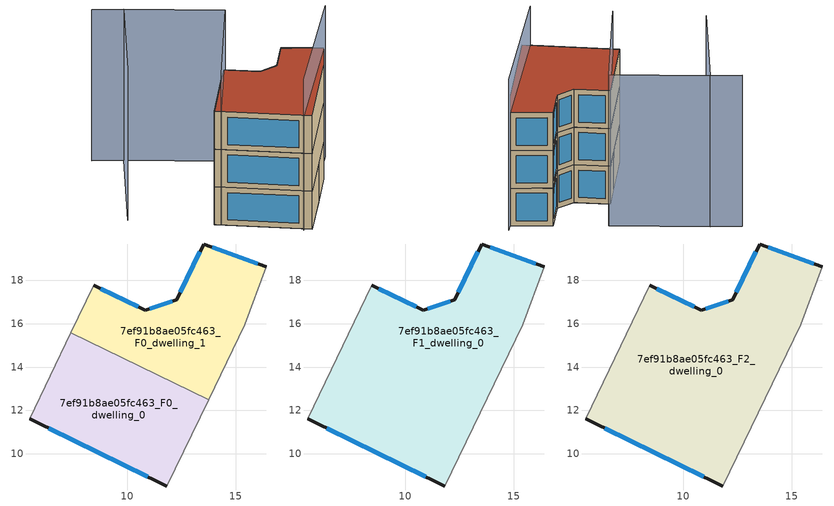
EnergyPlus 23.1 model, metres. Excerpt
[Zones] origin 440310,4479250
7ef91b8ae05fc463_F0_dwelling_0
 floor ground (EU_floor_Construction): 11.8,8.51 13.74,12.49 7.4,15.58 5.49,11.61 z0
 wall outside (EU_wall_Construction): 11.8,8.51 5.49,11.61 z0:3
 wall adiabatic (EU_wall_Construction): 13.74,12.49 11.8,8.51 / 5.49,11.61 7.4,15.58 z0:3
 wall to 7ef91b8ae05fc463_F0_dwelling_1 (EU_wall_Construction): 7.4,15.58 13.74,12.49 z0:3
 window (EU_Window_Construction): 10.93,8.94 6.37,11.18 z0.42:2.58
7ef91b8ae05fc463_F0_dwelling_1
 floor ground (EU_floor_Construction): 13.74,12.49 15.42,15.94 16.4,18.63 13.51,19.68 12.27,17.1 10.83,16.61 8.44,17.76 7.4,15.58 z0
 wall outside (EU_wall_Construction): 8.44,17.76 10.83,16.61 12.27,17.1 13.51,19.68 16.4,18.63 z0:3
 wall adiabatic (EU_wall_Construction): 16.4,18.63 15.42,15.94 13.74,12.49 / 7.4,15.58 8.44,17.76 z0:3
 window (EU_Window_Construction): 13.91,19.53 16,18.78 / 8.77,17.6 10.49,16.77 / 11.03,16.68 12.07,17.03 / 12.44,17.46 13.34,19.32 z0.42:2.58
7ef91b8ae05fc463_F1_dwelling_0
 floor to 7ef91b8ae05fc463_F0_dwelling_0 (EU_floor_Construction): 11.8,8.51 13.74,12.49 7.4,15.58 5.49,11.61 z3
 floor to 7ef91b8ae05fc463_F0_dwelling_1 (EU_floor_Construction): 13.74,12.49 15.42,15.94 16.4,18.63 13.51,19.68 12.27,17.1 10.82,16.61 8.44,17.76 7.4,15.58 z3
 wall outside (EU_wall_Construction): 11.8,8.51 5.49,11.61 / 8.44,17.76 10.83,16.61 12.27,17.1 13.51,19.68 16.4,18.63 z3:6
 wall adiabatic (EU_wall_Construction): 16.4,18.63 15.42,15.94 11.8,8.51 / 5.49,11.61 8.44,17.76 z3:6
 window (EU_Window_Construction): 13.91,19.53 16,18.78 / 10.93,8.94 6.37,11.18 / 8.77,17.6 10.49,16.77 / 11.03,16.68 12.07,17.03 / 12.44,17.46 13.34,19.32 z3.42:5.58
7ef91b8ae05fc463_F2_dwelling_0
 floor to 7ef91b8ae05fc463_F1_dwelling_0 (EU_floor_Construction): 11.8,8.51 15.42,15.94 16.4,18.63 13.51,19.68 12.27,17.1 10.82,16.61 8.44,17.76 5.49,11.61 z6
 wall outside (EU_wall_Construction): 11.8,8.51 5.49,11.61 / 8.44,17.76 10.83,16.61 12.27,17.1 13.51,19.68 16.4,18.63 z6:9
 wall adiabatic (EU_wall_Construction): 16.4,18.63 15.42,15.94 11.8,8.51 / 5.49,11.61 8.44,17.76 z6:9
 window (EU_Window_Construction): 13.91,19.53 16,18.78 / 10.93,8.94 6.37,11.18 / 8.77,17.6 10.49,16.77 / 11.03,16.68 12.07,17.03 / 12.44,17.46 13.34,19.32 z6.42:8.58
 roof outside (EU_roof_Construction): 16.4,18.63 15.42,15.94 11.8,8.51 5.49,11.61 8.44,17.76 10.83,16.61 12.27,17.1 13.51,19.68 z9
shading: 11.17,8.59 16.71,19.21 / 0.88,24.41 3.04,23.69 / 3.04,23.69 9.76,20.99 / 9.76,20.99 5.93,11.44 / 3.04,23.69 -0.06,14.39 z0:12
[Building]
EU S2 Campaign: North Axis=0; Terrain=City; Solar Distribution=FullExterior
[Site:Location]
Madrid: Latitude=40.5; Longitude=-3.5; Time Zone=1; Elevation=609
[SizingPeriod:WeatherFileDays]
AnnualSizingPeriod: Begin Month=1; Begin Day of Month=1; End Month=12; End Day of Month=31; Day of Week for Start Day=Monday; Use Weather File Daylight Saving Period=No; Use Weather File Rain and Snow Indicators=No
[MATERIAL]
EU_InternalMass_Material: Roughness=MediumRough; Thickness=0.1; Conductivity=1; Density=1800; Specific Heat=900; Thermal Absorptance=0.9; Solar Absorptance=0.7; Visible Absorptance=0.7
[MATERIAL:NOMASS] Roughness=MediumRough; Thermal Absorptance=0.9; Solar Absorptance=0.7; Visible Absorptance=0.7
Name | Thermal Resistance
EU_wall_NoMass | 1.60022
EU_roof_NoMass | 1.57597
EU_floor_NoMass | 0.470652
[WINDOWMATERIAL:SIMPLEGLAZINGSYSTEM]
EU_Window_SimpleGlazing: UFactor=3.28802; Solar Heat Gain Coefficient=0.85; Visible Transmittance=0.85
[CONSTRUCTION]
EU_wall_Construction: EU_wall_NoMass
EU_roof_Construction: EU_roof_NoMass
EU_floor_Construction: EU_floor_NoMass
EU_InternalMass_Construction: EU_InternalMass_Material
EU_Window_Construction: EU_Window_SimpleGlazing
[ZONE] Type=1; Multiplier=1; Ceiling Height=autocalculate; Floor Area=autocalculate; Part of Total Floor Area=Yes
Name | Volume
7ef91b8ae05fc463_F0_dwelling_0 | 93.2029
7ef91b8ae05fc463_F1_dwelling_0 | 186.405
7ef91b8ae05fc463_F2_dwelling_0 | 186.41
7ef91b8ae05fc463_F0_dwelling_1 | 93.2051
[INTERNALMASS] Construction=EU_InternalMass_Construction
Name | Zone or ZoneList | Surface Area
7ef91b8ae05fc463_F0_dwelling_0_EU_InternalMass | 7ef91b8ae05fc463_F0_dwelling_0 | 31.0677
7ef91b8ae05fc463_F0_dwelling_1_EU_InternalMass | 7ef91b8ae05fc463_F0_dwelling_1 | 31.0682
7ef91b8ae05fc463_F1_dwelling_0_EU_InternalMass | 7ef91b8ae05fc463_F1_dwelling_0 | 62.1366
7ef91b8ae05fc463_F2_dwelling_0_EU_InternalMass | 7ef91b8ae05fc463_F2_dwelling_0 | 62.1366
[OTHEREQUIPMENT] Fuel Type=Electricity; Design Level Calculation Method=Watts/Area; Power per Zone Floor Area=1; Fraction Latent=0; Fraction Radiant=0; Fraction Lost=0; Carbon Dioxide Generation Rate=0; EndUse Subcategory=EU_Step8_InternalGains
Name | Zone or ZoneList or Space or SpaceList | Schedule
EU_Step8_InternalGain_7ef91b8ae05fc463_F0_dwelling_0_f000 | 7ef91b8ae05fc463_F0_dwelling_0 | EU_Step8_GainSchedule_7ef91b8ae05fc463_F0_dwelling_0_f000
EU_Step8_InternalGain_7ef91b8ae05fc463_F0_dwelling_1_f000 | 7ef91b8ae05fc463_F0_dwelling_1 | EU_Step8_GainSchedule_7ef91b8ae05fc463_F0_dwelling_1_f000
EU_Step8_InternalGain_7ef91b8ae05fc463_F1_dwelling_0_f000 | 7ef91b8ae05fc463_F1_dwelling_0 | EU_Step8_GainSchedule_7ef91b8ae05fc463_F1_dwelling_0_f000
EU_Step8_InternalGain_7ef91b8ae05fc463_F2_dwelling_0_f000 | 7ef91b8ae05fc463_F2_dwelling_0 | EU_Step8_GainSchedule_7ef91b8ae05fc463_F2_dwelling_0_f000
[ZONEVENTILATION:DESIGNFLOWRATE] Schedule=EU_AlwaysOn; Design Flow Rate Calculation Method=AirChanges/Hour; Air Changes per Hour=0.480704; Ventilation Type=Natural; Fan Pressure Rise=0; Fan Total Efficiency=1; Constant Term Coefficient=1; Temperature Term Coefficient=0; Velocity Term Coefficient=0; Velocity Squared Term Coefficient=0; Minimum Indoor Temperature=-100; Maximum Indoor Temperature=100; Delta Temperature=-100; Minimum Outdoor Temperature=-100; Maximum Outdoor Temperature=100; Maximum Wind Speed=40
Name | Zone or ZoneList or Space or SpaceList
EU_ConstantAir_7ef91b8ae05fc463_F0_dwelling_0 | 7ef91b8ae05fc463_F0_dwelling_0
EU_ConstantAir_7ef91b8ae05fc463_F0_dwelling_1 | 7ef91b8ae05fc463_F0_dwelling_1
EU_ConstantAir_7ef91b8ae05fc463_F1_dwelling_0 | 7ef91b8ae05fc463_F1_dwelling_0
EU_ConstantAir_7ef91b8ae05fc463_F2_dwelling_0 | 7ef91b8ae05fc463_F2_dwelling_0
[HVACTEMPLATE:THERMOSTAT] Constant Heating Setpoint=20; Constant Cooling Setpoint=50
EU_HeatOnly_7ef91b8ae05fc463_F0_dwelling_0; EU_HeatOnly_7ef91b8ae05fc463_F0_dwelling_1; EU_HeatOnly_7ef91b8ae05fc463_F1_dwelling_0; EU_HeatOnly_7ef91b8ae05fc463_F2_dwelling_0
[HVACTEMPLATE:ZONE:IDEALLOADSAIRSYSTEM] System Availability Schedule=EU_AlwaysOn; Maximum Heating Supply Air Temperature=50; Minimum Cooling Supply Air Temperature=13; Maximum Heating Supply Air Humidity Ratio=0.0156; Minimum Cooling Supply Air Humidity Ratio=0.0077; Heating Limit=NoLimit; Cooling Limit=NoLimit; Heating Availability Schedule=EU_AlwaysOn; Cooling Availability Schedule=EU_CoolingOff; Dehumidification Control Type=ConstantSensibleHeatRatio; Cooling Sensible Heat Ratio=0.7; Dehumidification Setpoint=60; Humidification Control Type=None; Humidification Setpoint=30; Outdoor Air Method=None; Outdoor Air Flow Rate per Person=0.00944; Outdoor Air Flow Rate per Zone Floor Area=0; Outdoor Air Flow Rate per Zone=0; Demand Controlled Ventilation Type=None; Outdoor Air Economizer Type=NoEconomizer; Heat Recovery Type=None; Sensible Heat Recovery Effectiveness=0.7; Latent Heat Recovery Effectiveness=0.65
Name | Template Thermostat
7ef91b8ae05fc463_F0_dwelling_0 | EU_HeatOnly_7ef91b8ae05fc463_F0_dwelling_0
7ef91b8ae05fc463_F0_dwelling_1 | EU_HeatOnly_7ef91b8ae05fc463_F0_dwelling_1
7ef91b8ae05fc463_F1_dwelling_0 | EU_HeatOnly_7ef91b8ae05fc463_F1_dwelling_0
7ef91b8ae05fc463_F2_dwelling_0 | EU_HeatOnly_7ef91b8ae05fc463_F2_dwelling_0
[SIZING:ZONE] Zone Cooling Design Supply Air Temperature Input Method=SupplyAirTemperature; Zone Cooling Design Supply Air Temperature=13; Zone Heating Design Supply Air Temperature Input Method=SupplyAirTemperature; Zone Heating Design Supply Air Temperature=50; Zone Cooling Design Supply Air Humidity Ratio=0.008; Zone Heating Design Supply Air Humidity Ratio=0.008; Cooling Design Air Flow Method=DesignDay; Cooling Design Air Flow Rate=0; Cooling Minimum Air Flow per Zone Floor Area=0.000762; Cooling Minimum Air Flow=0; Cooling Minimum Air Flow Fraction=0.2; Heating Design Air Flow Method=DesignDay; Heating Design Air Flow Rate=0; Heating Maximum Air Flow per Zone Floor Area=0.002032; Heating Maximum Air Flow=0.141576; Heating Maximum Air Flow Fraction=0.3; Account for Dedicated Outdoor Air System=No; Dedicated Outdoor Air System Control Strategy=NeutralSupplyAir; Dedicated Outdoor Air Low Setpoint Temperature for Design=autosize; Dedicated Outdoor Air High Setpoint Temperature for Design=autosize; Zone Load Sizing Method=Sensible Load Only No Latent Load; Zone Latent Cooling Design Supply Air Humidity Ratio Input Method=HumidityRatioDifference; Zone Cooling Design Supply Air Humidity Ratio Difference=0.005; Zone Latent Heating Design Supply Air Humidity Ratio Input Method=HumidityRatioDifference; Zone Humidification Design Supply Air Humidity Ratio Difference=0.005
7ef91b8ae05fc463_F0_dwelling_0; 7ef91b8ae05fc463_F0_dwelling_1; 7ef91b8ae05fc463_F1_dwelling_0; 7ef91b8ae05fc463_F2_dwelling_0
[SCHEDULE:CONSTANT]
Name | Hourly Value
EU_AlwaysOn | 1
EU_CoolingOff | 0
[SCHEDULE:FILE] Column Number=1; Rows to Skip at Top=0; Number of Hours of Data=8760; Column Separator=Comma; Interpolate to Timestep=No; Minutes per Item=60; Adjust Schedule for Daylight Savings=Yes
Name | File
EU_Step8_GainSchedule_7ef91b8ae05fc463_F0_dwelling_0_f000 | ../../schedules/7ef91b8ae05fc463/7ef91b8ae05fc463_F0_dwelling_0_f000_gain.csv
EU_Step8_GainSchedule_7ef91b8ae05fc463_F0_dwelling_1_f000 | ../../schedules/7ef91b8ae05fc463/7ef91b8ae05fc463_F0_dwelling_1_f000_gain.csv
EU_Step8_GainSchedule_7ef91b8ae05fc463_F1_dwelling_0_f000 | ../../schedules/7ef91b8ae05fc463/7ef91b8ae05fc463_F1_dwelling_0_f000_gain.csv
EU_Step8_GainSchedule_7ef91b8ae05fc463_F2_dwelling_0_f000 | ../../schedules/7ef91b8ae05fc463/7ef91b8ae05fc463_F2_dwelling_0_f000_gain.csv
